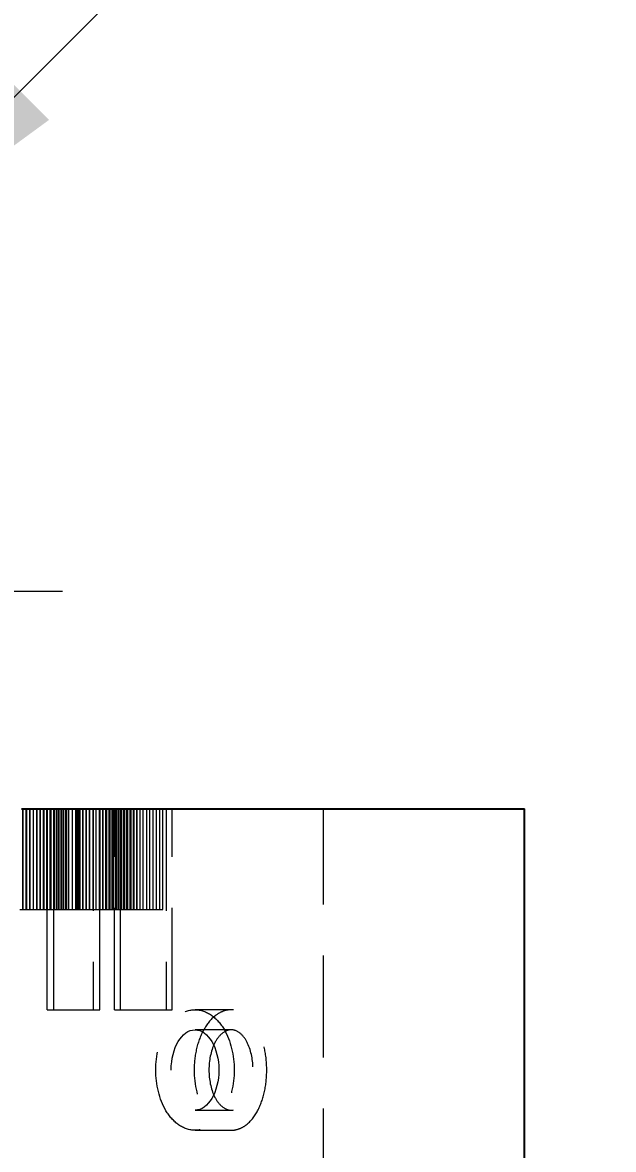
# Model space of a CAD drawing. Header units: millimetres. Extents: x 15 to 205, y 5 to 292.
# Drawn here: x 69.62 to 76.97, y 125.72 to 139.75 of the extents above; entities that cross this region are included whole.
import ezdxf

# ---------------------------------------------------------------- set-up
doc = ezdxf.new("R2010")
doc.units = ezdxf.units.MM
doc.linetypes.add('HIDDEN', pattern=[1.905, 1.27, -0.635])
doc.styles.add('SLDTEXTSTYLE0', font='TXT', dxfattribs={"width": 0.75})
doc.dimstyles.new('SLDDIMSTYLE1', dxfattribs={"dimtxt": 3.5, "dimasz": 3.302, "dimexe": 0, "dimexo": 0.0625, "dimgap": 0.875, "dimtad": 1, "dimlfac": 2, "dimrnd": 1e-09, "dimzin": 12, "dimdsep": 46, "dimtxsty": 'SLDTEXTSTYLE0', "dimsah": 1, "dimcen": 0.09, "dimadec": 0, "dimazin": 3, "dimtfac": 1, "dimtmove": 0, "dimatfit": 0, "dimfxl": 0, "dimfrac": 2, "dimtolj": 1, "dimtzin": 12, "dimarcsym": 0})
doc.dimstyles.new('SLDDIMSTYLE3', dxfattribs={"dimtxt": 3.5, "dimasz": 3.302, "dimexe": 0, "dimexo": 0.0625, "dimgap": 0.875, "dimtad": 1, "dimlfac": 2, "dimrnd": 1e-09, "dimzin": 12, "dimdsep": 46, "dimtxsty": 'SLDTEXTSTYLE0', "dimblk1": 'NONE', "dimsah": 1, "dimcen": 0, "dimadec": 0, "dimazin": 3, "dimtfac": 1, "dimtmove": 0, "dimatfit": 3, "dimldrblk": 'NONE', "dimfxl": 0, "dimfrac": 2, "dimtolj": 1, "dimtzin": 12, "dimarcsym": 0})

# ---------------------------------------------------------------- blocks, each defined once
blk = doc.blocks.new('_D_8')
at = {"color": 7, "linetype": 'Continuous', "lineweight": 18}
for q in [(76.824, 146.128), (59.478, 128.781)]:
    blk.add_line((67.256, 136.56), q, dxfattribs=at)
blk.add_solid([(67.256, 136.56), (69.95, 138.535), (69.232, 139.254)], dxfattribs=at)
at = {"color": 7, "linetype": 'Continuous', "lineweight": 18, "char_height": 3.5, "attachment_point": 1, "rotation": 45, "style": 'SLDTEXTSTYLE0'}
for s, insert in [('22', (69.977, 145.66)), ('%%c', (66.283, 141.89))]:
    blk.add_mtext(s, dxfattribs=dict(at, insert=insert))
blk = doc.blocks.new('_None')
blk = doc.blocks.new('_D_11')
at = {"color": 7, "linetype": 'Continuous', "lineweight": 18}
for p, q in [((46.313, 129.958), (46.313, 136.308)), ((56.117, 129.958), (45.313, 129.958)), ((46.313, 124.958), (46.313, 129.958)), ((74.867, 124.958), (45.313, 124.958)), ((46.313, 124.958), (46.313, 118.608))]:
    blk.add_line(p, q, dxfattribs=at)
for points in [[(46.313, 129.958), (46.821, 133.26), (45.805, 133.26)], [(46.313, 124.958), (45.805, 121.656), (46.821, 121.656)]]:
    blk.add_solid(points, dxfattribs=at)
at = {"color": 7, "linetype": 'Continuous', "lineweight": 18, "insert": (41.801, 124.953), "char_height": 3.5, "attachment_point": 1, "rotation": 90, "style": 'SLDTEXTSTYLE0'}
blk.add_mtext('10', dxfattribs=at)
blk = doc.blocks.new('SW_CENTERMARKSYMBOL_0')
at = {"color": 0, "linetype": 'Continuous', "lineweight": 0}
for p, q in [((0, 2.5), (0, 6.75)), ((0, 0), (0, 1.25)), ((-2.5, 0), (-6.75, 0)), ((0, 0), (-1.25, 0)), ((0, 0), (0, -1.25)), ((0, 0), (1.25, 0)), ((2.5, 0), (6.75, 0)), ((0, -2.5), (0, -6.75))]:
    blk.add_line(p, q, dxfattribs=at)

msp = doc.modelspace()

# ---------------------------------------------------------------- linework, layer by layer
at = {"color": 7, "linetype": 'Continuous', "lineweight": 25}
for p in [(69.6059, 129.9579), (75.8671, 124.9579)]:
    msp.add_line(p, (75.8671, 129.9579), dxfattribs=at)
at = {"color": 7, "linetype": 'HIDDEN', "lineweight": 18}
for p, q in [((69.6227, 128.7079), (69.6227, 129.9579)), ((69.6297, 128.7079), (69.6297, 129.9579)), ((69.6659, 128.7079), (69.6659, 129.9579)), ((69.6723, 128.7079), (69.6723, 129.9579)), ((69.7124, 128.7079), (69.7124, 129.9579)), ((69.7145, 128.7079), (69.7145, 129.9579)), ((69.7555, 128.7079), (69.7555, 129.9579)), ((69.757, 128.7079), (69.757, 129.9579)), ((69.799, 128.7079), (69.799, 129.9579)), ((69.8017, 128.7079), (69.8017, 129.9579)), ((69.8412, 128.7079), (69.8412, 129.9579)), ((69.8446, 128.7079), (69.8446, 129.9579)), ((69.8829, 128.7079), (69.8829, 129.9579)), ((69.8906, 128.7079), (69.8906, 129.9579)), ((69.9249, 128.7079), (69.9249, 129.9579)), ((69.929, 127.4579), (69.929, 129.9579)), ((69.9332, 128.7079), (69.9332, 129.9579)), ((69.9665, 128.7079), (69.9665, 129.9579)), ((69.979, 128.7079), (69.979, 129.9579)), ((70.0082, 128.7079), (70.0082, 129.9579)), ((70.0111, 127.4579), (70.0111, 129.9579)), ((70.0214, 128.7079), (70.0214, 129.9579)), ((70.0496, 128.7079), (70.0496, 129.9579)), ((70.067, 128.7079), (70.067, 129.9579)), ((70.0911, 128.7079), (70.0911, 129.9579)), ((70.1091, 128.7079), (70.1091, 129.9579)), ((70.1322, 128.7079), (70.1322, 129.9579)), ((70.1544, 128.7079), (70.1544, 129.9579)), ((70.1735, 128.7079), (70.1735, 129.9579)), ((70.1964, 128.7079), (70.1964, 129.9579)), ((70.2415, 128.7079), (70.2415, 129.9579)), ((70.2832, 128.7079), (70.2832, 129.9579)), ((70.2962, 129.9579), (70.2962, 128.7079)), ((70.3136, 128.7079), (70.3136, 129.9579)), ((70.328, 128.7079), (70.328, 129.9579)), ((70.3368, 128.7079), (70.3368, 129.9579)), ((70.3695, 128.7079), (70.3695, 129.9579)), ((70.3772, 128.7079), (70.3772, 129.9579)), ((70.4141, 128.7079), (70.4141, 129.9579)), ((70.4178, 128.7079), (70.4178, 129.9579)), ((70.4553, 128.7079), (70.4553, 129.9579)), ((70.4579, 128.7079), (70.4579, 129.9579)), ((70.4983, 128.7079), (70.4983, 129.9579)), ((70.4996, 129.9579), (70.4996, 127.4579)), ((70.5381, 128.7079), (70.5381, 129.9579)), ((70.5782, 128.7079), (70.5782, 129.9579)), ((70.5815, 127.4579), (70.5815, 129.9579)), ((70.5847, 128.7079), (70.5847, 129.9579)), ((70.6179, 128.7079), (70.6179, 129.9579)), ((70.6255, 128.7079), (70.6255, 129.9579)), ((70.6577, 128.7079), (70.6577, 129.9579)), ((70.6693, 128.7079), (70.6693, 129.9579)), ((70.6971, 128.7079), (70.6971, 129.9579)), ((70.7098, 128.7079), (70.7098, 129.9579)), ((70.7367, 128.7079), (70.7367, 129.9579)), ((70.7534, 128.7079), (70.7534, 129.9579)), ((70.7639, 127.4579), (70.7639, 129.9579)), ((70.7758, 128.7079), (70.7758, 129.9579)), ((70.7937, 128.7079), (70.7937, 129.9579)), ((70.8152, 128.7079), (70.8152, 129.9579)), ((70.8369, 128.7079), (70.8369, 129.9579)), ((70.8405, 127.4579), (70.8405, 129.9579)), ((70.854, 128.7079), (70.854, 129.9579)), ((70.877, 128.7079), (70.877, 129.9579)), ((70.8931, 128.7079), (70.8931, 129.9579)), ((70.92, 128.7079), (70.92, 129.9579)), ((70.9317, 128.7079), (70.9317, 129.9579)), ((70.9598, 128.7079), (70.9598, 129.9579)), ((70.9705, 128.7079), (70.9705, 129.9579)), ((71.0025, 128.7079), (71.0025, 129.9579)), ((71.0089, 128.7079), (71.0089, 129.9579)), ((71.042, 128.7079), (71.042, 129.9579)), ((71.0475, 128.7079), (71.0475, 129.9579)), ((71.0845, 128.7079), (71.0845, 129.9579)), ((71.1238, 128.7079), (71.1238, 129.9579)), ((71.166, 128.7079), (71.166, 129.9579)), ((71.205, 128.7079), (71.205, 129.9579)), ((71.2469, 128.7079), (71.2469, 129.9579)), ((71.2857, 128.7079), (71.2857, 129.9579)), ((71.3273, 128.7079), (71.3273, 129.9579)), ((71.3658, 128.7079), (71.3658, 129.9579)), ((71.4071, 129.9579), (71.4071, 127.4579)), ((71.4835, 127.4579), (71.4835, 129.9579)), ((73.3671, 124.9579), (73.3671, 129.9579)), ((69.5872, 128.7079), (69.6297, 128.7079)), ((69.6297, 128.7079), (69.6723, 128.7079)), ((69.6723, 128.7079), (69.7145, 128.7079)), ((69.7145, 128.7079), (69.757, 128.7079)), ((69.757, 128.7079), (69.799, 128.7079)), ((69.799, 128.7079), (69.8412, 128.7079)), ((69.8412, 128.7079), (69.8829, 128.7079)), ((69.8829, 128.7079), (69.9249, 128.7079)), ((69.9249, 128.7079), (69.9665, 128.7079)), ((69.9665, 128.7079), (70.0082, 128.7079)), ((70.0082, 128.7079), (70.0496, 128.7079)), ((70.0496, 128.7079), (70.0911, 128.7079)), ((70.0911, 128.7079), (70.1322, 128.7079)), ((70.1322, 128.7079), (70.1735, 128.7079)), ((70.1735, 128.7079), (70.2962, 128.7079)), ((70.2962, 128.7079), (70.3368, 128.7079)), ((70.3368, 128.7079), (70.3772, 128.7079)), ((70.3772, 128.7079), (70.4178, 128.7079)), ((70.4178, 128.7079), (70.4579, 128.7079)), ((70.4579, 128.7079), (70.4983, 128.7079)), ((70.4983, 128.7079), (70.5381, 128.7079)), ((70.5381, 128.7079), (70.5782, 128.7079)), ((70.5782, 128.7079), (70.6179, 128.7079)), ((70.6179, 128.7079), (70.6577, 128.7079)), ((70.6577, 128.7079), (70.6971, 128.7079)), ((70.6971, 128.7079), (70.7367, 128.7079)), ((70.7367, 128.7079), (70.7758, 128.7079)), ((70.7758, 128.7079), (70.8152, 128.7079)), ((70.8152, 128.7079), (70.854, 128.7079)), ((70.854, 128.7079), (70.8931, 128.7079)), ((70.8931, 128.7079), (70.9317, 128.7079)), ((70.9317, 128.7079), (70.9705, 128.7079)), ((70.9705, 128.7079), (71.0089, 128.7079)), ((71.0089, 128.7079), (71.0475, 128.7079)), ((71.0475, 128.7079), (71.3658, 128.7079)), ((69.929, 127.4579), (70.0111, 127.4579)), ((70.0111, 127.4579), (70.5815, 127.4579)), ((70.7639, 127.4579), (70.8405, 127.4579)), ((70.8405, 127.4579), (71.4835, 127.4579)), ((72.2182, 127.4579), (71.7667, 127.4579)), ((72.2182, 127.2079), (71.7667, 127.2079)), ((71.7667, 126.2079), (72.2181, 126.2079)), ((71.7667, 125.9579), (72.218, 125.9579))]:
    msp.add_line(p, q, dxfattribs=at)
msp.add_ellipse((71.7667, 126.7079), major_axis=(0, 0.5), ratio=0.5926817, dxfattribs=at)
for points, knots in [([(71.7667, 127.4579), (71.6958, 127.4579), (71.554, 127.4087), (71.3423, 127.1629), (71.2368, 126.7079), (71.3423, 126.253), (71.554, 126.0072), (71.7667, 125.9333), (71.9794, 126.0072), (72.1912, 126.253), (72.2967, 126.7079), (72.1912, 127.1629), (71.9794, 127.4087), (71.8376, 127.4579), (71.7667, 127.4579)], [0, 0, 0, 0, 0.3926991, 0.7853982, 1.5707963, 2.3561945, 2.7488936, 3.1415927, 3.5342917, 3.9269908, 4.712389, 5.4977871, 5.8904862, 6.2831853, 6.2831853, 6.2831853, 6.2831853]), ([(72.2182, 127.4579), (72.2508, 127.4579), (72.2824, 127.452), (72.344, 127.4299), (72.3742, 127.4134), (72.4578, 127.3506), (72.5062, 127.2896), (72.5832, 127.1464), (72.6118, 127.0647), (72.65, 126.8901), (72.6591, 126.7999), (72.6592, 126.6168), (72.6502, 126.5273), (72.6123, 126.3527), (72.5843, 126.2723), (72.5078, 126.1285), (72.4597, 126.0672), (72.3758, 126.0034), (72.3465, 125.9872), (72.2849, 125.9645), (72.2525, 125.9582), (72.1564, 125.9574), (72.0913, 125.9802), (71.9737, 126.0641), (71.9222, 126.1253), (71.798, 126.3403), (71.7562, 126.5256), (71.7561, 126.798), (71.7664, 126.89), (71.8072, 127.0623), (71.8386, 127.1453), (71.9207, 127.2884), (71.9723, 127.3501), (72.0591, 127.413), (72.0902, 127.4296), (72.1535, 127.452), (72.1857, 127.4579), (72.2182, 127.4579)], [0, 0, 0, 0, 0.03125, 0.03125, 0.0625, 0.0625, 0.125, 0.125, 0.1875, 0.1875, 0.25, 0.25, 0.3125, 0.3125, 0.375, 0.375, 0.4375, 0.4375, 0.46875, 0.46875, 0.5, 0.5, 0.5625, 0.5625, 0.625, 0.625, 0.75, 0.75, 0.8125, 0.8125, 0.875, 0.875, 0.9375, 0.9375, 0.96875, 0.96875, 1, 1, 1, 1]), ([(72.2182, 127.2079), (72.2597, 127.2079), (72.3, 127.1903), (72.3694, 127.1297), (72.3984, 127.0877), (72.4672, 126.9432), (72.4886, 126.825), (72.4887, 126.5912), (72.4675, 126.4738), (72.3989, 126.3289), (72.3697, 126.2865), (72.3001, 126.2256), (72.2591, 126.208), (72.1774, 126.2079), (72.1361, 126.2255), (72.0649, 126.2859), (72.0347, 126.3281), (71.9629, 126.4726), (71.94, 126.5904), (71.9399, 126.8244), (71.9627, 126.9424), (72.0341, 127.0869), (72.0644, 127.1294), (72.1358, 127.1903), (72.1767, 127.2079), (72.2182, 127.2079)], [0, 0, 0, 0, 0.0625, 0.0625, 0.125, 0.125, 0.25, 0.25, 0.375, 0.375, 0.4375, 0.4375, 0.5, 0.5, 0.5625, 0.5625, 0.625, 0.625, 0.75, 0.75, 0.875, 0.875, 0.9375, 0.9375, 1, 1, 1, 1])]:
    msp.add_open_spline(points, degree=3, knots=knots, dxfattribs=at)

# ---------------------------------------------------------------- block references
at = {"color": 7, "linetype": 'Continuous', "lineweight": 0}
msp.add_blockref('SW_CENTERMARKSYMBOL_0', (63.3671, 132.6704), dxfattribs=at)

# ---------------------------------------------------------------- dimensions: what is measured, and where the dimension line sits
at = {"color": 7, "linetype": 'Continuous', "lineweight": 18}
dim = msp.add_diameter_dim_2p(p1=(59.478, 128.7814), p2=(67.2562, 136.5595), dimstyle='SLDDIMSTYLE3', dxfattribs=at)
dim.commit()
dim.dimension.update_dxf_attribs({"geometry": '_D_8', "text_midpoint": (73.3215, 142.6249), "dimtype": 163})
dim = msp.add_linear_dim(base=(46.3129, 129.9579), p1=(75.8671, 124.9579), p2=(57.1171, 129.9579), angle=90, dimstyle='SLDDIMSTYLE1', dxfattribs=at)
dim.commit()
dim.dimension.update_dxf_attribs({"geometry": '_D_11', "text_midpoint": (46.3129, 127.5393), "dimtype": 160})

doc.saveas('drawing.dxf')
